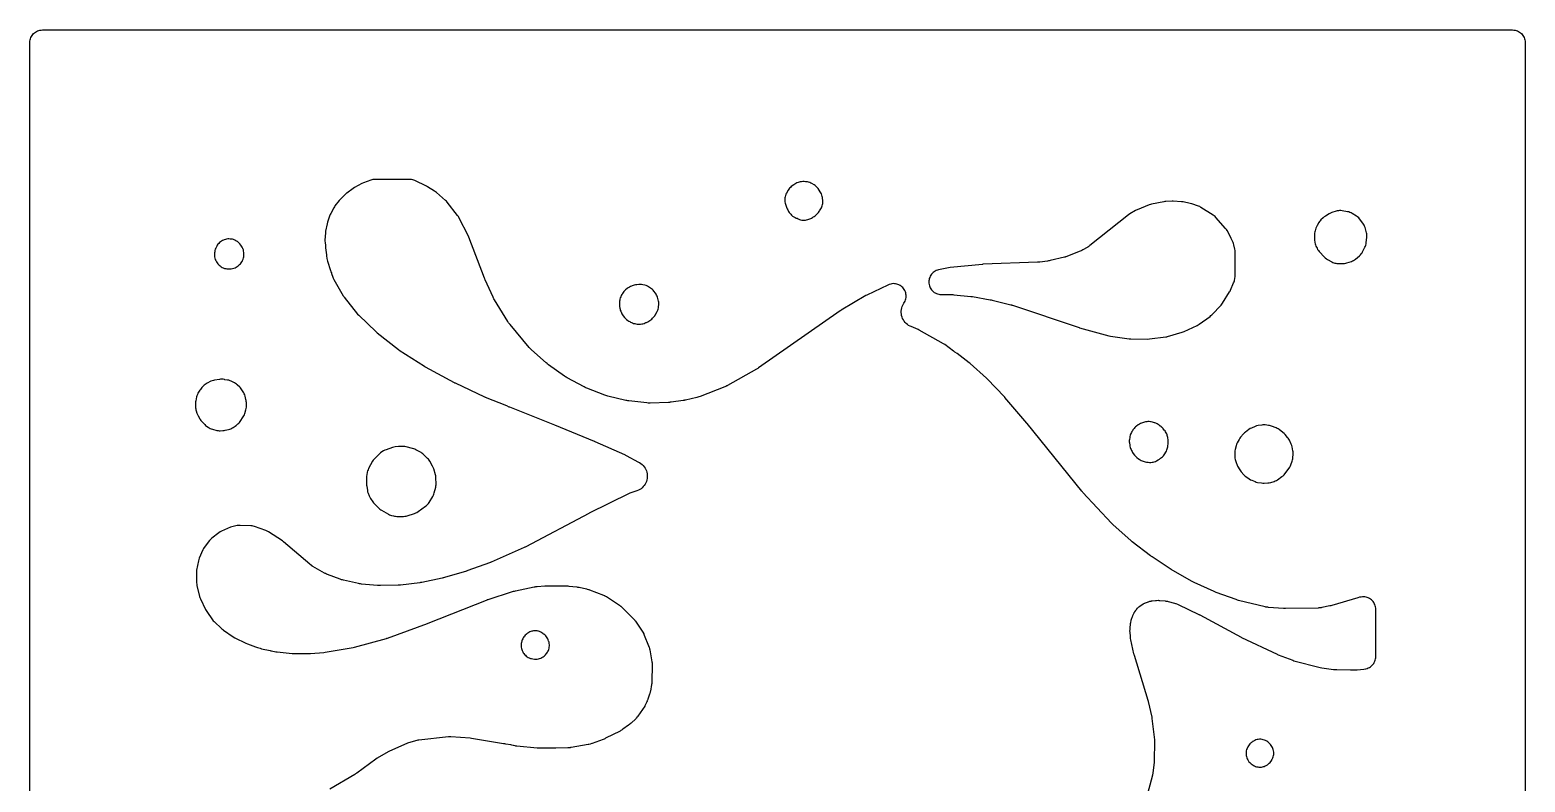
# Model space of a CAD drawing. Header units: millimetres. Extents: x 0 to 300, y 0 to 300.
# Drawn here: x -0.1 to 300.1, y 149.2 to 300.1 of the extents above; entities that cross this region are included whole.
import ezdxf

# ---------------------------------------------------------------- set-up
doc = ezdxf.new("R2010")
doc.units = ezdxf.units.MM
doc.layers.add('CUT', color=7, linetype='CONTINUOUS')

msp = doc.modelspace()

# ---------------------------------------------------------------- linework, layer by layer
at = {"layer": 'CUT'}
for points in [[(-0.15, 2.9304), (-0.15, 297), (-0.15, 297.5886), (-0.135, 297.8947), (-0.099, 298.1371), (-0.0395, 298.3748), (0.0431, 298.6056), (0.1479, 298.8271), (0.2738, 299.0373), (0.4198, 299.2341), (0.5844, 299.4156), (0.7659, 299.5802), (0.9627, 299.7262), (1.1729, 299.8521), (1.3944, 299.9569), (1.6252, 300.0395), (1.8629, 300.099), (2.1053, 300.135), (2.4114, 300.15), (297.5872, 300.15), (297.8933, 300.135), (298.1357, 300.099), (298.3734, 300.0395), (298.6041, 299.9569), (298.8256, 299.8521), (299.0358, 299.7262), (299.2326, 299.5802), (299.4142, 299.4156), (299.5787, 299.2341), (299.7247, 299.0373), (299.8507, 298.8271), (299.9554, 298.6056), (300.038, 298.3748), (300.0975, 298.1371), (300.1335, 297.8947), (300.1485, 297.5886), (300.1485, 2.4114)], [(224.1191, 145.8796), (225.3826, 150.6267), (225.4503, 150.9833), (225.7082, 153.2192), (225.7244, 153.4715), (225.7777, 157.3752), (225.7618, 157.6929), (225.2723, 161.9806), (225.2267, 162.249), (224.5241, 165.3527), (224.5159, 165.3879), (224.5143, 165.3942), (224.4741, 165.5411), (221.6955, 174.5867), (221.6558, 174.7253), (221.6306, 174.8201), (221.5963, 174.9603), (220.9754, 177.7224), (220.9253, 177.9906), (220.898, 178.1737), (220.8675, 178.4449), (220.8037, 179.2876), (220.7949, 179.4535), (220.7939, 179.4833), (220.7983, 179.8155), (220.8, 179.8452), (220.8132, 180.0109), (220.9137, 180.995), (220.9403, 181.1992), (220.946, 181.2354), (221.0324, 181.6377), (221.0421, 181.6732), (221.1017, 181.8702), (221.2847, 182.4198), (221.3438, 182.5843), (221.355, 182.6135), (221.4845, 182.9075), (221.6407, 183.1883), (221.6572, 183.2149), (221.7527, 183.3613), (221.9354, 183.6277), (222.0558, 183.7934), (222.078, 183.8223), (222.3234, 184.1076), (222.5984, 184.3644), (222.6264, 184.3878), (222.787, 184.5148), (223.0137, 184.6843), (223.1523, 184.7831), (223.1775, 184.8002), (223.444, 184.9641), (223.7243, 185.1031), (223.7522, 185.1154), (223.9094, 185.1805), (224.3249, 185.3414), (224.4699, 185.3942), (224.4961, 185.4031), (224.7682, 185.4835), (225.046, 185.5413), (225.0733, 185.5458), (225.226, 185.5678), (225.8882, 185.6495), (226.0939, 185.6691), (226.1307, 185.6716), (226.5438, 185.6767), (226.5806, 185.6751), (226.7868, 185.6606), (227.842, 185.5571), (227.9891, 185.5397), (228.0154, 185.5361), (228.307, 185.484), (228.3329, 185.4783), (228.4769, 185.4436), (229.7429, 185.1124), (229.9159, 185.0627), (229.9466, 185.0531), (229.9846, 185.0391), (230.3401, 184.9048), (230.4781, 184.8425), (234.6201, 182.8525), (234.697, 182.8144), (234.749, 182.788), (234.825, 182.7482), (243.1029, 178.2941), (243.1244, 178.2826), (243.1283, 178.2806), (243.2203, 178.2346), (250.3718, 174.8437), (250.4053, 174.8281), (250.4113, 174.8253), (250.5543, 174.7654), (253.4727, 173.647), (253.7268, 173.5649), (259.0033, 172.1663), (259.3449, 172.1007), (261.6606, 171.8218), (261.9275, 171.8041), (262.0269, 171.8028), (262.3217, 171.7762), (265.0621, 171.6961), (265.3861, 171.7076), (265.8435, 171.7538), (266.1612, 171.7497), (266.4129, 171.7591), (267.7876, 171.8803), (268.1099, 171.9301), (268.1904, 171.948), (268.4233, 172.0116), (268.6489, 172.0974), (268.8652, 172.2046), (269.0702, 172.3321), (269.2619, 172.4788), (269.4385, 172.6433), (269.5985, 172.8241), (269.7403, 173.0194), (269.8626, 173.2275), (269.9642, 173.4465), (270.0443, 173.6742), (270.102, 173.9086), (270.1369, 174.1475), (270.1485, 174.3886), (270.1485, 174.4548), (270.1485, 183.7225), (270.1485, 183.872), (270.137, 184.1119), (270.1025, 184.3496), (270.0453, 184.5829), (269.966, 184.8096), (269.8654, 185.0277), (269.7443, 185.2351), (269.6038, 185.4299), (269.4453, 185.6103), (269.2702, 185.7747), (269.0801, 185.9215), (268.8768, 186.0495), (268.6622, 186.1573), (268.4382, 186.244), (268.207, 186.3088), (267.9705, 186.3512), (267.7312, 186.3706), (267.491, 186.367), (267.2523, 186.3404), (266.8892, 186.2821), (266.5742, 186.2104), (261.3005, 184.6455), (261.1527, 184.6049), (261.0518, 184.5794), (260.9025, 184.5449), (259.3465, 184.2186), (259.1711, 184.1862), (259.1396, 184.1811), (258.7852, 184.1414), (258.7534, 184.1394), (258.5752, 184.1322), (252.059, 184.0251), (251.8883, 184.0262), (251.7723, 184.0295), (251.6018, 184.0384), (248.612, 184.2619), (248.4589, 184.2766), (248.4315, 184.2797), (248.1277, 184.3277), (248.1007, 184.3331), (247.9505, 184.3665), (242.6196, 185.6639), (242.4203, 185.7183), (242.286, 185.7589), (242.09, 185.8242), (238.0857, 187.281), (237.9472, 187.3346), (237.8538, 187.3728), (237.7175, 187.4318), (233.6693, 189.2793), (233.5317, 189.3456), (233.439, 189.3925), (233.3042, 189.4643), (229.3791, 191.6581), (229.2599, 191.7277), (229.1797, 191.7764), (229.0631, 191.8503), (225.2255, 194.3827), (225.1109, 194.4615), (225.034, 194.5164), (224.9224, 194.5993), (221.2352, 197.446), (221.1305, 197.5299), (221.0604, 197.5881), (220.9588, 197.6757), (217.3939, 200.8597), (217.2651, 200.9803), (217.1795, 201.0642), (217.0565, 201.1908), (211.3513, 207.3437), (211.2681, 207.4365), (211.2126, 207.5004), (211.1326, 207.5959), (200.1179, 221.1834), (200.0995, 221.2057), (200.0811, 221.228), (200.0578, 221.2556), (195.6671, 226.3928), (195.65, 226.4126), (195.647, 226.4161), (195.5731, 226.4971), (192.1129, 230.1269), (192.0871, 230.1536), (192.0824, 230.1583), (191.9698, 230.2661), (188.6935, 233.2105), (188.5155, 233.3562), (186.059, 235.1853), (185.6462, 235.5109), (185.4167, 235.6719), (185.3494, 235.7137), (183.627, 236.9961), (183.3501, 237.1752), (178.477, 239.8885), (178.2456, 240.0022), (176.8366, 240.6061), (176.6689, 240.6829), (176.6393, 240.6973), (176.3423, 240.8608), (176.0873, 241.0359), (175.8508, 241.2351), (175.635, 241.4566), (175.442, 241.6983), (175.2736, 241.9577), (175.1316, 242.2325), (175.0172, 242.5198), (174.9316, 242.817), (174.8756, 243.1212), (174.8498, 243.4294), (174.8543, 243.7386), (174.8892, 244.0459), (174.9542, 244.3483), (175.0485, 244.6428), (175.1713, 244.9267), (175.3213, 245.1971), (175.3984, 245.3085), (175.5261, 245.5136), (175.6333, 245.7301), (175.7192, 245.9559), (175.7829, 246.189), (175.8237, 246.4271), (175.8414, 246.6681), (175.8358, 246.9096), (175.8069, 247.1495), (175.7549, 247.3854), (175.6804, 247.6152), (175.5841, 247.8368), (175.4669, 248.048), (175.3298, 248.247), (175.1741, 248.4317), (175.0013, 248.6006), (174.8131, 248.752), (174.6111, 248.8846), (174.3972, 248.997), (174.1735, 249.0883), (173.942, 249.1575), (173.705, 249.2041), (173.4645, 249.2275), (173.2229, 249.2277), (172.9824, 249.2045), (172.7453, 249.1582), (172.5137, 249.0893), (172.4245, 249.0579), (172.1824, 248.9584), (167.9132, 246.9352), (167.7082, 246.8262), (162.756, 243.8882), (162.7256, 243.8699), (162.7202, 243.8666), (162.5949, 243.7846), (146.1773, 232.3219), (146.0325, 232.2257), (145.9325, 232.1626), (145.7833, 232.0732), (139.9893, 228.7807), (139.8662, 228.7138), (139.8439, 228.7022), (139.5906, 228.5823), (139.5676, 228.5724), (139.4378, 228.5197), (134.4411, 226.5974), (134.1949, 226.5123), (134.0259, 226.4604), (133.7743, 226.3927), (131.5092, 225.8665), (131.3502, 225.8331), (131.2417, 225.8128), (131.0814, 225.7864), (128.6249, 225.4362), (128.4239, 225.4131), (128.2871, 225.401), (128.0852, 225.3888), (124.4544, 225.2664), (124.1824, 225.2671), (123.9979, 225.2742), (123.7267, 225.2946), (120.1485, 225.695), (119.9129, 225.729), (119.7537, 225.7571), (119.5207, 225.806), (115.9398, 226.6763), (115.7057, 226.7413), (115.5482, 226.7906), (115.3188, 226.8707), (111.7305, 228.2545), (111.5135, 228.3461), (111.3683, 228.4129), (111.1575, 228.5179), (107.7473, 230.3532), (107.5496, 230.4675), (107.4178, 230.5491), (107.2274, 230.6752), (103.9876, 232.9664), (103.8209, 233.0914), (103.7101, 233.1793), (103.5507, 233.3133), (100.5662, 235.9662), (100.4636, 236.0608), (100.4456, 236.0781), (100.2515, 236.2784), (100.2348, 236.297), (100.1434, 236.4024), (96.2801, 241.0325), (96.1135, 241.2476), (96.0059, 241.3975), (95.8553, 241.6241), (93.1649, 246.01), (93.0526, 246.2063), (92.9803, 246.3417), (92.88, 246.5444), (91.2968, 250), (91.2478, 250.1119), (91.2157, 250.1884), (91.1703, 250.3018), (88.0301, 258.5333), (87.9209, 258.7788), (86.0246, 262.4939), (85.9016, 262.708), (85.7581, 262.9089), (83.6299, 265.5975), (83.4899, 265.7596), (83.3365, 265.9092), (81.5238, 267.5307), (81.34, 267.68), (81.143, 267.8113), (79.7282, 268.66), (79.5218, 268.771), (77.1535, 269.9049), (76.9481, 269.9922), (76.7357, 270.0608), (76.5181, 270.1102), (76.2969, 270.14), (76.0739, 270.15), (74.9538, 270.15), (69.9049, 270.15), (69.1856, 270.15), (68.9645, 270.1402), (68.7451, 270.1109), (68.5292, 270.0623), (68.3184, 269.9948), (66.8551, 269.4536), (66.5206, 269.301), (65.0503, 268.495), (64.7903, 268.3309), (63.508, 267.4067), (63.3613, 267.2925), (63.2235, 267.1676), (62.2154, 266.1836), (61.988, 265.9291), (61.1256, 264.8201), (61.0039, 264.6491), (60.8969, 264.4686), (60.2667, 263.2955), (60.1831, 263.1245), (60.1127, 262.9477), (59.6313, 261.5898), (59.5366, 261.247), (59.2396, 259.7694), (59.195, 259.4237), (59.1079, 257.9436), (59.1046, 257.7268), (59.12, 257.5105), (59.1909, 256.8958), (59.1882, 256.8022), (59.1903, 256.6051), (59.208, 256.4088), (59.3893, 255.0113), (59.4327, 254.7974), (59.4961, 254.2477), (59.5396, 253.9898), (59.6098, 253.7379), (60.2437, 251.8506), (60.3123, 251.6042), (60.3903, 251.37), (60.4502, 251.2359), (60.6819, 250.5459), (60.7719, 250.3162), (60.8841, 250.0964), (62.7672, 246.819), (62.8691, 246.6564), (62.9832, 246.5021), (65.6768, 243.1373), (65.89, 242.9031), (69.3643, 239.5412), (69.5667, 239.3653), (73.8491, 236.0303), (74.0313, 235.901), (79.0904, 232.6419), (79.1205, 232.6229), (79.126, 232.6195), (79.2555, 232.5439), (85.0925, 229.3699), (85.1186, 229.3559), (85.1232, 229.3535), (85.2345, 229.2981), (91.1765, 226.5267), (91.1995, 226.5161), (91.2035, 226.5142), (91.3014, 226.4723), (95.5524, 224.7561), (96.0239, 224.5405), (96.0869, 224.5127), (96.101, 224.5068), (96.1479, 224.4874), (105.1875, 220.8661), (113.1705, 217.6433), (113.2347, 217.6166), (113.2782, 217.5981), (113.3419, 217.5703), (119.266, 214.9192), (119.3848, 214.8635), (119.4648, 214.8243), (119.5816, 214.7645), (122.1044, 213.4164), (122.2639, 213.326), (122.292, 213.3092), (122.5722, 213.1222), (122.81, 212.9274), (123.0276, 212.7103), (123.223, 212.4731), (123.3943, 212.2179), (123.5399, 211.9472), (123.6583, 211.6635), (123.7485, 211.3697), (123.8096, 211.0684), (123.841, 210.7627), (123.8423, 210.4553), (123.8137, 210.1493), (123.7553, 209.8475), (123.6678, 209.5529), (123.5519, 209.2682), (123.4087, 208.9962), (123.2397, 208.7395), (123.0465, 208.5005), (122.8308, 208.2815), (122.5948, 208.0846), (122.3407, 207.9116), (122.0709, 207.7644), (121.7608, 207.6326), (121.7301, 207.6212), (121.5566, 207.5621), (120.5455, 207.2447), (120.3677, 207.1814), (120.1952, 207.1049), (112.1489, 203.1665), (112.0778, 203.1303), (99.4299, 196.4316), (99.3128, 196.3722), (99.2324, 196.3332), (99.1132, 196.2779), (92.4712, 193.3355), (92.3454, 193.2825), (92.2593, 193.2481), (92.1317, 193.1997), (87.7745, 191.6377), (87.6775, 191.6044), (87.6113, 191.5827), (87.5134, 191.552), (83.09, 190.2343), (82.9369, 190.1922), (82.8324, 190.1658), (82.6777, 190.1303), (78.587, 189.2802), (78.4345, 189.2518), (78.3306, 189.2347), (78.1771, 189.2126), (74.3022, 188.7369), (74.1158, 188.7187), (73.9889, 188.7095), (73.8017, 188.7007), (70.2648, 188.622), (70.0518, 188.6233), (69.9073, 188.6283), (69.6947, 188.6417), (66.4603, 188.9381), (66.2183, 188.9682), (66.0549, 188.994), (65.8154, 189.0398), (62.8638, 189.7043), (62.6125, 189.7701), (62.4436, 189.8206), (62.1974, 189.9037), (59.6077, 190.8786), (59.473, 190.9323), (59.449, 190.9424), (59.1863, 191.0653), (59.1632, 191.0772), (59.0355, 191.1462), (56.7055, 192.4642), (56.551, 192.5566), (56.5237, 192.5738), (56.2289, 192.7802), (56.2034, 192.8), (56.0638, 192.9136), (50.8014, 197.4083), (50.5528, 197.5952), (47.7972, 199.4102), (47.5339, 199.5616), (47.2541, 199.6799), (44.9442, 200.4951), (44.705, 200.5663), (44.4599, 200.6133), (44.2114, 200.6356), (42.0937, 200.7197), (41.7997, 200.7141), (41.5084, 200.674), (40.6459, 200.503), (40.3818, 200.4355), (40.1266, 200.3396), (38.3282, 199.5497), (38.0631, 199.4138), (37.816, 199.2474), (36.4166, 198.1785), (36.2464, 198.036), (36.0895, 197.8791), (35.9472, 197.7089), (34.8805, 196.3117), (34.7156, 196.067), (34.5806, 195.8045), (33.8573, 194.1667), (33.756, 193.8956), (33.6866, 193.6146), (33.3331, 191.717), (33.299, 191.4613), (33.2915, 191.2035), (33.3366, 189.1787), (33.3575, 188.9078), (33.4076, 188.6407), (33.9387, 186.4687), (34.009, 186.2324), (34.1022, 186.0041), (35.1275, 183.8101), (35.2355, 183.6045), (35.362, 183.4099), (36.537, 181.7743), (36.6873, 181.5851), (36.8552, 181.4113), (38.4251, 179.9357), (38.5662, 179.8126), (38.7162, 179.7005), (40.6764, 178.3462), (40.992, 178.1607), (43.2417, 177.0516), (43.5373, 176.9287), (45.1711, 176.3693), (45.5472, 176.2299), (45.8122, 176.1498), (46.0965, 176.0525), (46.3872, 175.9722), (48.0912, 175.6105), (48.2452, 175.5742), (48.3654, 175.5523), (49.2288, 175.369), (49.4878, 175.3281), (52.5255, 175.0103), (52.7865, 174.9967), (55.9893, 174.9979), (56.0271, 174.9982), (56.0341, 174.9983), (56.1929, 175.0058), (58.9169, 175.2217), (59.1304, 175.2479), (64.8016, 176.1931), (65.0632, 176.2513), (71.5023, 178.0498), (71.5377, 178.06), (71.5441, 178.0619), (71.6916, 178.1105), (79.7377, 181.0406), (79.8048, 181.0661), (91.5825, 185.7421), (91.6928, 185.7839), (91.7684, 185.8111), (91.8801, 185.8495), (96.7967, 187.4514), (97.0035, 187.5122), (97.1449, 187.5495), (97.3548, 187.5983), (101.1396, 188.3656), (101.35, 188.402), (101.4935, 188.4227), (101.7056, 188.4471), (103.2709, 188.5823), (103.4441, 188.5932), (103.5619, 188.5979), (103.7354, 188.6008), (107.5752, 188.576), (107.7753, 188.5694), (107.911, 188.5613), (108.1105, 188.5439), (109.6809, 188.3653), (109.8592, 188.3407), (109.9799, 188.3211), (110.1569, 188.2879), (111.6094, 187.9794), (111.7563, 187.9451), (111.7825, 187.9384), (112.0715, 187.8523), (112.097, 187.8435), (112.2387, 187.7918), (115.0651, 186.695), (115.2534, 186.6159), (115.2866, 186.6009), (115.6488, 186.4128), (115.6802, 186.3942), (115.8531, 186.2856), (118.2543, 184.6847), (118.3888, 184.5903), (118.4751, 184.5221), (118.5253, 184.4824), (118.7061, 184.335), (118.73, 184.3135), (118.8609, 184.1901), (120.9509, 182.1229), (121.0773, 181.9916), (121.0993, 181.9676), (121.3322, 181.6875), (121.3518, 181.6615), (121.4578, 181.5132), (122.8402, 179.4771), (122.9483, 179.3082), (122.9668, 179.2776), (123.1553, 178.9238), (123.1704, 178.8914), (123.2502, 178.7074), (124.1207, 176.5436), (124.1887, 176.3612), (124.2, 176.3283), (124.307, 175.9542), (124.3148, 175.9204), (124.3536, 175.7297), (124.776, 173.3392), (124.8028, 173.1628), (124.8069, 173.1312), (124.8352, 172.7757), (124.8363, 172.7439), (124.8378, 172.5655), (124.7902, 169.4813), (124.7846, 169.328), (124.7831, 169.3005), (124.7533, 168.9952), (124.7495, 168.968), (124.7253, 168.8165), (124.4795, 167.4591), (124.4503, 167.3143), (124.4446, 167.2885), (124.3693, 167.0031), (124.3616, 166.9778), (124.3156, 166.8375), (123.9784, 165.874), (123.934, 165.757), (123.8786, 165.6108), (123.856, 165.5513), (123.8332, 165.4911), (123.7924, 165.3836), (123.7691, 165.3222), (123.7211, 165.212), (123.7102, 165.1894), (123.6475, 165.065), (123.3373, 164.4768), (123.3237, 164.4554), (121.934, 162.3981), (121.8689, 162.3075), (121.8544, 162.2892), (121.8376, 162.2688), (121.6404, 162.0486), (121.622, 162.0296), (121.517, 161.9255), (120.578, 161.0298), (120.3894, 160.8616), (120.2576, 160.7519), (120.0581, 160.5969), (118.9457, 159.7909), (118.8225, 159.7054), (118.8001, 159.6905), (118.544, 159.5345), (118.5205, 159.5215), (118.388, 159.4513), (115.4837, 157.987), (115.3013, 157.9011), (115.1758, 157.8461), (114.9889, 157.7701), (112.8084, 156.9508), (112.7348, 156.9251), (112.3873, 156.8366), (112.1395, 156.7735), (111.9967, 156.7372), (108.534, 156.1321), (108.3916, 156.11), (108.366, 156.1066), (108.0792, 156.0789), (108.0534, 156.0774), (107.9094, 156.0719), (105.4688, 156.0248), (105.4659, 156.0248), (105.4164, 156.0244), (105.3568, 156.024), (101.724, 155.9958), (97.6535, 156.4133), (97.5287, 156.4282), (97.444, 156.4398), (97.3196, 156.4589), (97.0071, 156.5123), (96.8944, 156.5598), (96.6627, 156.6319), (96.4251, 156.6811), (95.4555, 156.8336), (95.21, 156.8599), (94.9631, 156.8618), (94.9627, 156.8617), (88.5238, 157.9623), (88.2873, 157.9912), (84.3594, 158.2821), (84.1302, 158.2886), (83.9014, 158.274), (77.9802, 157.6229), (77.7843, 157.5934), (77.5913, 157.5486), (75.8794, 157.0784), (75.6985, 157.0212), (75.5224, 156.9505), (72.0668, 155.4078), (71.8285, 155.2857), (69.5669, 153.9697), (69.3474, 153.826), (65.5009, 151.0097), (65.3473, 150.9031), (65.2412, 150.8333), (65.0825, 150.7344), (60.085, 147.7911)]]:
    msp.add_lwpolyline(points, dxfattribs=at)
for points in [[(151.464, 266.4257), (151.4452, 266.1664), (151.4533, 265.9065), (151.4884, 265.6489), (151.5501, 265.3963), (151.7883, 264.6024), (151.8566, 264.405), (151.9412, 264.214), (152.0414, 264.0307), (152.2395, 263.7019), (152.3592, 263.5215), (152.494, 263.3521), (152.5148, 263.3301), (152.6513, 263.1558), (152.8337, 262.9674), (153.0348, 262.7991), (153.2524, 262.6528), (153.3121, 262.617), (153.5309, 262.5004), (153.7602, 262.406), (153.9379, 262.3528), (154.1644, 262.2376), (154.3902, 262.1366), (154.6248, 262.0584), (154.866, 262.0038), (155.1115, 261.9732), (155.3587, 261.9671), (155.6054, 261.9854), (155.849, 262.028), (156.0872, 262.0945), (156.4741, 262.2234), (156.6695, 262.2976), (156.8579, 262.388), (157.0382, 262.4937), (157.0954, 262.5306), (157.1255, 262.5459), (157.3362, 262.6811), (157.375, 262.7118), (157.5348, 262.8248), (157.6997, 262.9644), (157.8496, 263.1152), (157.8511, 263.1165), (158.0417, 263.3028), (158.2113, 263.5083), (158.3582, 263.7307), (158.4123, 263.8354), (158.5682, 264.0394), (158.6988, 264.2276), (158.8116, 264.4269), (158.9058, 264.6357), (158.9804, 264.8522), (158.9858, 264.8706), (159.0419, 265.1016), (159.0758, 265.3369), (159.0873, 265.5744), (159.0761, 265.8119), (159.0116, 266.4927), (158.9746, 266.7451), (158.912, 266.9924), (158.8246, 267.232), (158.7133, 267.4615), (158.5791, 267.6784), (158.1381, 268.3163), (157.9734, 268.529), (157.7869, 268.7227), (157.5807, 268.8953), (157.357, 269.0448), (156.9069, 269.3118), (156.6971, 269.4231), (156.4777, 269.514), (156.2507, 269.5837), (156.0181, 269.6315), (155.5984, 269.6972), (155.3306, 269.7244), (155.0614, 269.7227), (154.794, 269.6921), (154.5314, 269.6328), (154.1197, 269.5164), (153.8896, 269.4391), (153.6681, 269.3398), (153.4573, 269.2195), (153.2591, 269.0794), (152.7737, 268.6994), (152.6004, 268.5505), (152.4415, 268.3864), (152.2981, 268.2084), (152.1717, 268.0182), (151.8016, 267.4021), (151.6794, 267.1725), (151.5818, 266.9315), (151.5098, 266.6817)], [(181.4637, 251.6133), (181.2706, 251.4656), (181.0927, 251.2999), (180.9319, 251.1176), (180.7894, 250.9206), (180.6668, 250.7107), (180.5651, 250.4899), (180.4854, 250.2603), (180.4284, 250.0239), (180.3945, 249.7832), (180.3843, 249.5403), (180.3976, 249.2976), (180.4345, 249.0573), (180.4945, 248.8218), (180.5771, 248.5931), (180.6816, 248.3736), (180.8068, 248.1653), (180.9517, 247.9701), (181.1149, 247.7899), (181.2948, 247.6264), (181.4898, 247.4812), (181.6979, 247.3555), (181.9172, 247.2507), (182.1457, 247.1677), (182.3812, 247.1073), (182.6214, 247.07), (182.8641, 247.0562), (184.949, 247.0394), (185.1226, 247.034), (185.2404, 247.0276), (185.4136, 247.0141), (188.8077, 246.6712), (188.9367, 246.6559), (189.0242, 246.644), (189.1526, 246.6243), (192.7137, 246.013), (192.8513, 245.9867), (192.9445, 245.9671), (193.081, 245.9357), (196.8344, 244.9985), (196.9749, 244.9605), (197.0698, 244.9328), (197.2086, 244.8894), (210.561, 240.4303), (210.5835, 240.4229), (210.5876, 240.4216), (210.6832, 240.3928), (216.5752, 238.7437), (216.9091, 238.6744), (220.6176, 238.1655), (220.9387, 238.1424), (224.4007, 238.1163), (224.7377, 238.1366), (227.9819, 238.553), (228.1689, 238.5842), (228.353, 238.6295), (231.2901, 239.4721), (231.4812, 239.5353), (231.6666, 239.6137), (234.2607, 240.8364), (234.4651, 240.9445), (234.6586, 241.071), (236.8663, 242.6654), (237.0438, 242.8062), (237.2078, 242.9625), (239.0732, 244.9095), (239.2387, 245.1006), (239.384, 245.3075), (240.7987, 247.5556), (240.8942, 247.7211), (240.9768, 247.8934), (241.6135, 249.3632), (241.6984, 249.5881), (241.7613, 249.8202), (241.8714, 250.3214), (241.9151, 250.5882), (241.9297, 250.8582), (241.9297, 255.573), (241.9142, 255.8509), (241.868, 256.1254), (241.6612, 257.038), (241.5948, 257.2759), (241.5053, 257.506), (241.1421, 258.3183), (241.0466, 258.5096), (240.2903, 259.8745), (240.1493, 260.0998), (239.9851, 260.3089), (238.0473, 262.5239), (237.8801, 262.6974), (237.6969, 262.854), (237.4995, 262.9923), (235.0374, 264.5453), (234.789, 264.6829), (234.5266, 264.7915), (233.2298, 265.2435), (232.9046, 265.3328), (231.4694, 265.6243), (231.1256, 265.6696), (229.4969, 265.7701), (229.2492, 265.7731), (227.9892, 265.7258), (227.7971, 265.7112), (227.6068, 265.6818), (225.135, 265.2023), (224.8929, 265.1426), (224.6579, 265.0592), (222.2308, 264.0581), (222.0588, 263.9794), (221.8933, 263.888), (220.7895, 263.2226), (220.5267, 263.0403), (212.7282, 256.8554), (212.6116, 256.7665), (212.5904, 256.751), (212.3471, 256.5873), (212.3247, 256.5735), (212.1985, 256.4989), (211.3522, 256.021), (211.1344, 255.9073), (210.9841, 255.8349), (210.7593, 255.7357), (208.2571, 254.7276), (208.1257, 254.6776), (208.102, 254.669), (207.8341, 254.5838), (207.8098, 254.5771), (207.6737, 254.542), (204.7567, 253.8499), (204.5678, 253.8102), (204.4389, 253.7865), (204.2482, 253.7566), (202.6653, 253.5496), (202.4911, 253.5309), (202.3725, 253.521), (202.1975, 253.5105), (191.2935, 253.1117), (191.2656, 253.1105), (191.2605, 253.1103), (191.143, 253.1019), (184.6604, 252.485), (184.3633, 252.4385), (182.3503, 251.9984), (182.1156, 251.935), (181.8882, 251.8491), (181.6702, 251.7416)], [(257.9928, 257.2266), (258.0617, 257.0026), (258.1512, 256.7861), (258.3626, 256.3356), (258.4826, 256.1107), (258.6247, 255.8992), (258.7877, 255.7033), (259.8335, 254.569), (260.0271, 254.3806), (260.2399, 254.2142), (260.4695, 254.0716), (261.3414, 253.5935), (261.5428, 253.4945), (261.7524, 253.414), (261.9683, 253.3526), (262.1426, 253.3114), (262.3462, 253.2721), (262.5524, 253.2498), (262.7598, 253.2447), (263.5957, 253.2588), (263.8561, 253.2768), (264.1133, 253.3219), (264.3644, 253.3936), (265.286, 253.7095), (265.4968, 253.7927), (265.6992, 253.8946), (265.8916, 254.0144), (266.0724, 254.1511), (266.8828, 254.8242), (267.0729, 254.9994), (267.2439, 255.1933), (267.3939, 255.4038), (267.5214, 255.6287), (267.9903, 256.5659), (268.081, 256.7692), (268.1532, 256.9798), (268.2064, 257.1959), (268.2401, 257.416), (268.3602, 258.5275), (268.3744, 258.7614), (268.3667, 258.9956), (268.337, 259.2281), (268.2858, 259.4568), (267.9962, 260.5132), (267.9182, 260.7507), (267.8168, 260.9793), (267.693, 261.1966), (267.5482, 261.4004), (266.9121, 262.2071), (266.7232, 262.4204), (266.5113, 262.6109), (266.279, 262.7759), (265.4133, 263.3198), (265.199, 263.4402), (264.9739, 263.539), (264.7402, 263.6151), (264.5002, 263.668), (263.3768, 263.8579), (263.1391, 263.8865), (262.8998, 263.8922), (262.6611, 263.875), (262.4251, 263.835), (262.194, 263.7727), (261.3029, 263.4859), (261.0319, 263.3809), (260.7749, 263.2452), (260.0498, 262.8066), (259.8184, 262.6482), (259.6061, 262.4649), (259.1543, 262.0281), (259.002, 261.8671), (258.8645, 261.6933), (258.7429, 261.508), (258.3803, 260.8978), (258.2497, 260.6467), (258.1483, 260.3825), (257.9683, 259.82), (257.9103, 259.6065), (257.8713, 259.3887), (257.8518, 259.1683), (257.8241, 258.5409), (257.8257, 258.2889), (257.8527, 258.0383), (257.9452, 257.4561)], [(37.0688, 254.0931), (37.1712, 253.8553), (37.2975, 253.6293), (37.4466, 253.4176), (37.6168, 253.2224), (37.8777, 252.9527), (38.0607, 252.7817), (38.2598, 252.6298), (38.4732, 252.4986), (38.6987, 252.3894), (38.9339, 252.3033), (39.1766, 252.2412), (39.4242, 252.2036), (39.6744, 252.1911), (40.0313, 252.1911), (40.2928, 252.2048), (40.5514, 252.2458), (40.8043, 252.3136), (41.0488, 252.4075), (41.282, 252.5265), (41.5016, 252.6692), (41.705, 252.834), (41.9537, 253.0582), (42.1278, 253.2313), (42.2841, 253.4207), (42.421, 253.6244), (42.452, 253.6759), (42.5723, 253.9006), (42.6691, 254.1364), (42.7414, 254.3809), (42.7885, 254.6314), (42.8097, 254.8854), (42.8204, 255.2133), (42.8149, 255.479), (42.7812, 255.7427), (42.7198, 256.0012), (42.7007, 256.0659), (42.6168, 256.3052), (42.5091, 256.5347), (42.3787, 256.7522), (42.2269, 256.9553), (42.0096, 257.2173), (41.8623, 257.3797), (41.7014, 257.5287), (41.5281, 257.6629), (41.3437, 257.7815), (41.2345, 257.8451), (41.0036, 257.9639), (40.7617, 258.0582), (40.5113, 258.1269), (40.2551, 258.1692), (40.0734, 258.1896), (39.8317, 258.2049), (39.5898, 258.1968), (39.3497, 258.1654), (39.1138, 258.1108), (38.8843, 258.0337), (38.7127, 257.9666), (38.5008, 257.8722), (38.2985, 257.7586), (38.1077, 257.6267), (37.9299, 257.4777), (37.7667, 257.3129), (37.6194, 257.1336), (37.4894, 256.9415), (37.3778, 256.7382), (37.1856, 256.3459), (37.088, 256.1188), (37.0132, 255.8833), (36.9621, 255.6415), (36.9351, 255.3958), (36.918, 255.1107), (36.9158, 254.8518), (36.9405, 254.5941), (36.9917, 254.3403)], [(118.6598, 243.3427), (118.7538, 243.1531), (118.8636, 242.9721), (118.9883, 242.801), (119.2541, 242.4669), (119.4561, 242.2424), (119.6837, 242.0439), (119.9644, 241.8274), (120.1323, 241.7085), (120.3095, 241.6039), (120.4946, 241.5142), (120.8864, 241.344), (121.101, 241.2622), (121.3221, 241.2005), (121.548, 241.1593), (121.8282, 241.1215), (122.0459, 241.1017), (122.2644, 241.101), (122.4822, 241.1194), (122.7226, 241.1503), (122.966, 241.194), (123.2039, 241.2615), (123.434, 241.3522), (123.5536, 241.4063), (123.6851, 241.4455), (123.9427, 241.5549), (123.9901, 241.5782), (124.1869, 241.6863), (124.3732, 241.8117), (124.5475, 241.9533), (124.744, 242.1281), (124.8996, 242.2792), (125.0416, 242.4432), (125.1458, 242.5871), (125.2793, 242.7338), (125.3305, 242.8017), (125.335, 242.8069), (125.3471, 242.8238), (125.4188, 242.919), (125.4388, 242.9514), (125.4666, 242.99), (125.5811, 243.1842), (125.8309, 243.6548), (125.9354, 243.8775), (126.0175, 244.1093), (126.0764, 244.3481), (126.1116, 244.5915), (126.1519, 245.0184), (126.163, 245.259), (126.1509, 245.4995), (126.1157, 245.7378), (126.0578, 245.9716), (125.8895, 246.533), (125.8171, 246.7407), (125.7268, 246.9412), (125.6192, 247.133), (125.4952, 247.3147), (125.1869, 247.726), (125.0386, 247.9056), (124.8743, 248.0707), (124.6954, 248.2198), (124.5034, 248.3516), (124.1036, 248.5993), (123.8646, 248.73), (123.6129, 248.8338), (123.3514, 248.9097), (122.9424, 249.0045), (122.6888, 249.0497), (122.4319, 249.0686), (122.1744, 249.0609), (121.7206, 249.0238), (121.4768, 248.9918), (121.2373, 248.936), (121.0044, 248.8569), (120.5, 248.6574), (120.2584, 248.5467), (120.03, 248.4109), (119.8173, 248.2517), (119.4639, 247.9567), (119.3004, 247.8075), (119.1508, 247.6443), (119.0161, 247.4686), (118.8976, 247.2817), (118.8939, 247.2752), (118.85, 247.2185), (118.7284, 247.0282), (118.6244, 246.8276), (118.5079, 246.5756), (118.4216, 246.3637), (118.3549, 246.1449), (118.3085, 245.9208), (118.2718, 245.6906), (118.2446, 245.4398), (118.2429, 245.1875), (118.2478, 245.1352), (118.2472, 244.9076), (118.2727, 244.6524), (118.3238, 244.3172), (118.367, 244.0991), (118.4294, 243.8857), (118.5106, 243.6787)], [(33.0961, 225.0777), (33.0978, 224.8681), (33.1247, 224.3318), (33.1436, 224.1253), (33.1796, 223.9211), (33.2324, 223.7206), (33.3913, 223.2052), (33.49, 222.9395), (33.6181, 222.6867), (33.9491, 222.1163), (34.0636, 221.9371), (34.1929, 221.7683), (34.336, 221.611), (34.7432, 221.2004), (34.7688, 221.1768), (34.8343, 221.0966), (34.9792, 220.9343), (35.1376, 220.7853), (35.3083, 220.6506), (35.6311, 220.418), (35.8306, 220.2882), (36.0416, 220.1779), (36.2621, 220.0882), (36.4902, 220.0199), (37.4095, 219.7917), (37.631, 219.7472), (37.8556, 219.7229), (38.0816, 219.7189), (38.5944, 219.7332), (38.8415, 219.7524), (39.0856, 219.7959), (39.7413, 219.9469), (39.9825, 220.0153), (40.2157, 220.1075), (40.4384, 220.2227), (40.6485, 220.3595), (41.2472, 220.7938), (41.2939, 220.8246), (41.3279, 220.8524), (41.4584, 220.947), (41.6277, 221.0814), (41.7848, 221.2299), (41.9285, 221.3915), (42.0577, 221.5648), (42.6758, 222.4737), (42.8111, 222.6969), (42.9224, 222.9329), (43.0085, 223.1793), (43.2302, 223.9393), (43.2863, 224.1724), (43.3197, 224.4098), (43.3203, 224.4238), (43.3488, 224.6248), (43.3586, 224.8798), (43.3424, 225.1345), (43.3281, 225.22), (43.3275, 225.3827), (43.3179, 225.5914), (43.291, 225.7987), (43.2468, 226.003), (43.072, 226.6744), (42.9994, 226.9062), (42.9047, 227.1299), (42.7888, 227.3433), (42.4284, 227.9361), (42.3003, 228.1265), (42.1552, 228.3044), (41.9945, 228.4682), (41.5054, 228.9229), (41.3254, 229.0751), (41.1319, 229.2096), (40.9265, 229.3253), (40.286, 229.6475), (40.0406, 229.7549), (39.7851, 229.8354), (39.5225, 229.8881), (39.0301, 229.9597), (38.9427, 229.981), (38.6921, 230.0285), (38.438, 230.0502), (38.1829, 230.0459), (38.1457, 230.0415), (38.1391, 230.0415), (37.8968, 230.0174), (36.9518, 229.8766), (36.6919, 229.8236), (36.4391, 229.7434), (36.1962, 229.6369), (35.4832, 229.278), (35.2608, 229.1514), (35.0526, 229.0028), (34.8606, 228.8336), (34.3755, 228.3598), (34.2211, 228.1948), (34.0822, 228.0164), (33.96, 227.8263), (33.6096, 227.2225), (33.4905, 226.9903), (33.3963, 226.7469), (33.328, 226.495), (33.1625, 225.7283), (33.1225, 225.4853), (33.1065, 225.2395), (33.1071, 225.2227)], [(220.7315, 216.8467), (220.7343, 216.8309), (220.7345, 216.8295), (220.7381, 216.8099), (220.7708, 216.6285), (220.7727, 216.6217), (220.7766, 216.6003), (220.8398, 216.3761), (220.9237, 216.1588), (221.0067, 215.9703), (221.1101, 215.7257), (221.2034, 215.5295), (221.3133, 215.3421), (221.4391, 215.165), (221.7331, 214.7869), (221.9345, 214.5582), (222.1622, 214.3556), (222.4833, 214.1035), (222.6601, 213.9766), (222.8473, 213.8656), (223.0435, 213.7712), (223.4455, 213.5991), (223.6518, 213.5213), (223.8642, 213.462), (224.081, 213.4217), (224.4171, 213.3743), (224.6871, 213.3511), (224.958, 213.3573), (225.2267, 213.3927), (225.4347, 213.4318), (225.6763, 213.4897), (225.911, 213.5712), (226.1365, 213.6757), (226.4755, 213.8539), (226.7222, 214.0022), (226.9502, 214.1778), (227.3058, 214.4861), (227.4955, 214.6688), (227.6649, 214.8705), (227.8122, 215.089), (228.0241, 215.4422), (228.1315, 215.641), (228.2205, 215.8486), (228.2903, 216.0634), (228.3406, 216.2836), (228.3707, 216.5075), (228.3825, 216.6412), (228.4204, 216.7688), (228.4688, 217.0343), (228.4883, 217.3034), (228.4787, 217.573), (228.4674, 217.6993), (228.4691, 217.7397), (228.4571, 217.9728), (228.4234, 218.2036), (228.4075, 218.2689), (228.3996, 218.3266), (228.3441, 218.5598), (228.2666, 218.7866), (228.2592, 218.803), (228.2368, 218.8795), (228.1632, 219.094), (228.0705, 219.3009), (227.9595, 219.4986), (227.831, 219.6855), (227.6861, 219.8599), (227.4604, 220.1077), (227.4438, 220.1309), (227.2634, 220.3319), (227.1529, 220.4311), (227.096, 220.4874), (226.8903, 220.6517), (226.8847, 220.6553), (226.6871, 220.8143), (226.471, 220.9699), (226.2396, 221.1017), (225.9955, 221.2081), (225.7724, 221.2915), (225.7432, 221.3063), (225.5285, 221.3915), (225.3069, 221.4564), (225.0803, 221.5007), (224.8859, 221.5293), (224.6478, 221.5529), (224.4085, 221.5536), (224.1702, 221.5314), (223.9175, 221.4957), (223.7004, 221.4551), (223.4878, 221.3955), (223.2812, 221.3173), (222.937, 221.1694), (222.6724, 221.0367), (222.4253, 220.8735), (222.0837, 220.6177), (221.9172, 220.4815), (221.763, 220.3313), (221.6223, 220.1685), (221.3972, 219.8843), (221.2767, 219.7185), (221.1701, 219.5434), (221.0783, 219.3602), (220.9256, 219.0216), (220.8399, 218.8052), (220.7746, 218.5817), (220.7305, 218.353), (220.676, 217.9777), (220.6534, 217.7471), (220.6522, 217.5153), (220.6725, 217.2844)], [(241.8508, 214.4954), (241.8802, 214.201), (241.9442, 213.9121), (242.1556, 213.1694), (242.2214, 212.9702), (242.3038, 212.7772), (242.402, 212.5918), (242.8274, 211.8643), (242.9748, 211.6407), (243.1452, 211.4341), (243.6707, 210.8627), (243.8593, 210.6781), (244.0664, 210.5144), (244.7249, 210.0482), (244.9764, 209.8916), (245.2448, 209.7659), (245.9202, 209.4971), (246.1694, 209.4127), (246.4261, 209.3551), (247.1759, 209.2277), (247.4626, 209.1959), (247.751, 209.1973), (248.4821, 209.2431), (248.7776, 209.2794), (249.0666, 209.3505), (249.7336, 209.5575), (249.9655, 209.6422), (250.188, 209.7494), (250.3988, 209.8781), (251.3132, 210.5001), (251.5349, 210.6698), (251.7363, 210.8631), (251.9149, 211.0777), (252.7454, 212.1971), (252.8869, 212.4099), (253.006, 212.6359), (253.1014, 212.873), (253.3635, 213.6344), (253.4252, 213.8425), (253.4686, 214.0551), (253.4934, 214.2706), (253.5476, 215.0319), (253.5535, 215.253), (253.5399, 215.4738), (253.5068, 215.6924), (253.3574, 216.4508), (253.2811, 216.7437), (253.17, 217.0252), (252.7994, 217.8192), (252.7004, 218.0095), (252.5855, 218.1906), (252.4555, 218.3612), (251.9416, 218.9786), (251.7438, 219.1901), (251.5228, 219.3773), (250.7684, 219.9447), (250.5818, 220.0722), (250.3845, 220.1824), (250.178, 220.2743), (249.2469, 220.6392), (249.0411, 220.7097), (248.83, 220.7621), (248.6152, 220.7958), (247.9188, 220.8745), (247.6927, 220.8897), (247.4662, 220.8844), (247.2411, 220.8585), (246.5277, 220.7437), (246.2319, 220.6775), (245.9463, 220.576), (245.201, 220.259), (244.9398, 220.1294), (244.6954, 219.9703), (243.9887, 219.4489), (243.7783, 219.2752), (243.5882, 219.0797), (243.0122, 218.4188), (242.8396, 218.1967), (242.6931, 217.9567), (242.323, 217.2657), (242.1989, 216.997), (242.1075, 216.7156), (241.9013, 215.924), (241.851, 215.6832), (241.8247, 215.4386), (241.8226, 215.1927)], [(67.467, 208.7743), (67.4881, 208.5858), (67.6225, 207.6932), (67.6791, 207.4209), (67.7657, 207.1566), (67.9701, 206.6328), (68.0975, 206.357), (68.2575, 206.0987), (68.7252, 205.437), (68.855, 205.2689), (68.9987, 205.1124), (69.9628, 204.1481), (70.1279, 203.9971), (70.3059, 203.8615), (70.4953, 203.7423), (71.8633, 202.9646), (72.0544, 202.8665), (72.2533, 202.7853), (72.4584, 202.7214), (72.8762, 202.6106), (73.0872, 202.5644), (73.3014, 202.5365), (73.5172, 202.5272), (74.8669, 202.5276), (75.1281, 202.5413), (75.3864, 202.5823), (75.6391, 202.65), (77.1232, 203.1324), (77.36, 203.2229), (77.5864, 203.3369), (77.8, 203.4732), (79.3338, 204.5648), (79.5348, 204.724), (79.7185, 204.903), (79.8829, 205.0998), (80.0262, 205.3125), (80.768, 206.545), (80.8845, 206.7622), (80.979, 206.9898), (81.0507, 207.2255), (81.3485, 208.4119), (81.3926, 208.6274), (81.4176, 208.8459), (81.4233, 209.0658), (81.4022, 210.2295), (81.3884, 210.4498), (81.3553, 210.668), (81.3031, 210.8825), (80.9614, 212.0572), (80.862, 212.336), (80.7305, 212.601), (80.145, 213.6236), (80.0202, 213.82), (79.8776, 214.0038), (79.7185, 214.1737), (78.9212, 214.9491), (78.7613, 215.0918), (78.5898, 215.2203), (78.4078, 215.3336), (77.3884, 215.9096), (77.1752, 216.0169), (76.9528, 216.1034), (76.7232, 216.1683), (75.41, 216.4727), (75.1592, 216.5175), (74.9052, 216.5365), (74.1917, 216.5536), (73.8607, 216.5396), (73.2377, 216.4716), (72.9695, 216.4274), (72.7077, 216.3545), (71.3763, 215.904), (71.1245, 215.8033), (70.8852, 215.676), (70.5079, 215.4482), (70.2586, 215.2762), (70.0319, 215.0753), (69.0989, 214.1418), (68.9391, 213.9659), (68.7967, 213.7757), (68.673, 213.5728), (67.8736, 212.109), (67.763, 211.8793), (67.6763, 211.6395), (67.6145, 211.3921), (67.5104, 210.8616), (67.4756, 210.6249), (67.4636, 210.3861), (67.4602, 208.9639)], [(99.7306, 174.3386), (99.9348, 174.2161), (100.1497, 174.1137), (100.3734, 174.0321), (100.6038, 173.9722), (100.8389, 173.9345), (101.2133, 173.8925), (101.4684, 173.8771), (101.7237, 173.8878), (101.9766, 173.9246), (102.2244, 173.9869), (102.4645, 174.0742), (102.6945, 174.1856), (102.9119, 174.3198), (103.1145, 174.4756), (103.2508, 174.5919), (103.414, 174.7444), (103.563, 174.9108), (103.6966, 175.0899), (103.8136, 175.2801), (103.8786, 175.3972), (103.9845, 175.6116), (104.0694, 175.8351), (104.1326, 176.0657), (104.1735, 176.3013), (104.1917, 176.5398), (104.187, 176.7789), (104.1595, 177.0164), (104.1094, 177.2502), (104.0496, 177.4391), (104.0368, 177.4978), (103.9613, 177.7317), (103.8631, 177.957), (103.7433, 178.1716), (103.603, 178.3734), (103.4436, 178.5604), (103.2666, 178.7309), (103.0737, 178.8832), (103.017, 178.9195), (102.8605, 179.0476), (102.6581, 179.1826), (102.4436, 179.2974), (102.2189, 179.3907), (101.9862, 179.4618), (101.9286, 179.4764), (101.6998, 179.523), (101.4677, 179.548), (101.2342, 179.5514), (101.0014, 179.5329), (100.7714, 179.4927), (100.6905, 179.4747), (100.4705, 179.415), (100.2569, 179.3355), (100.0515, 179.2369), (99.8559, 179.1201), (99.6717, 178.9858), (99.5005, 178.8354), (99.3437, 178.67), (99.2018, 178.5059), (99.0628, 178.3298), (98.9402, 178.142), (98.8349, 177.944), (98.7478, 177.7373), (98.6795, 177.5237), (98.5987, 177.2252), (98.5471, 176.9903), (98.5183, 176.7515), (98.5126, 176.511), (98.53, 176.2711), (98.5704, 176.034), (98.6334, 175.8019), (98.7185, 175.5769), (98.8247, 175.3611), (98.9512, 175.1565), (99.0563, 175.0035), (99.2003, 174.8139), (99.3617, 174.6388), (99.539, 174.4799)], [(246.6692, 152.2146), (246.7348, 152.2105), (246.9612, 152.2066), (247.187, 152.2232), (247.4104, 152.2602), (247.6295, 152.3172), (247.7236, 152.3463), (247.9523, 152.4294), (248.172, 152.5344), (248.3803, 152.6603), (248.5754, 152.8058), (248.7555, 152.9697), (248.9187, 153.1502), (249.0547, 153.3337), (249.1157, 153.4104), (249.2496, 153.6179), (249.3047, 153.7131), (249.3132, 153.7297), (249.3756, 153.8337), (249.4795, 154.0523), (249.5618, 154.2798), (249.6217, 154.5143), (249.6587, 154.7534), (249.6723, 154.995), (249.6626, 155.2367), (249.6295, 155.4764), (249.5734, 155.7118), (249.4948, 155.9406), (249.3945, 156.1608), (249.2733, 156.3703), (249.1772, 156.5193), (249.0146, 156.7431), (248.8284, 156.9476), (248.6206, 157.1302), (248.4539, 157.2612), (248.2489, 157.4062), (248.0304, 157.5299), (247.8006, 157.631), (247.5618, 157.7086), (247.3165, 157.7619), (247.067, 157.7903), (246.8159, 157.7935), (246.5658, 157.7715), (246.3192, 157.7245), (246.0785, 157.653), (245.8462, 157.5578), (245.6246, 157.4397), (245.4992, 157.3646), (245.4476, 157.3299), (245.42, 157.3136), (245.382, 157.2857), (245.2799, 157.2169), (245.2222, 157.1684), (245.2201, 157.1669), (245.2164, 157.1636), (245.0774, 157.0468), (244.9845, 156.9504), (244.9411, 156.9073), (244.9136, 156.8767), (244.894, 156.8563), (244.8859, 156.8459), (244.753, 156.6982), (244.5895, 156.4693), (244.4938, 156.2974), (244.4169, 156.1745), (244.3093, 155.9589), (244.2229, 155.7339), (244.1586, 155.5017), (244.117, 155.2643), (244.0984, 155.024), (244.103, 154.783), (244.1308, 154.5436), (244.1815, 154.308), (244.2547, 154.0784), (244.3496, 153.8569), (244.4655, 153.6455), (244.5516, 153.505), (244.6953, 153.2951), (244.8596, 153.101), (245.0427, 152.9245), (245.131, 152.8478), (245.32, 152.6987), (245.5225, 152.5685), (245.7366, 152.4584), (245.7902, 152.4341), (246.0015, 152.3493), (246.2197, 152.2842), (246.4428, 152.2391)]]:
    msp.add_lwpolyline(points, close=True, dxfattribs=at)

doc.saveas('drawing.dxf')
